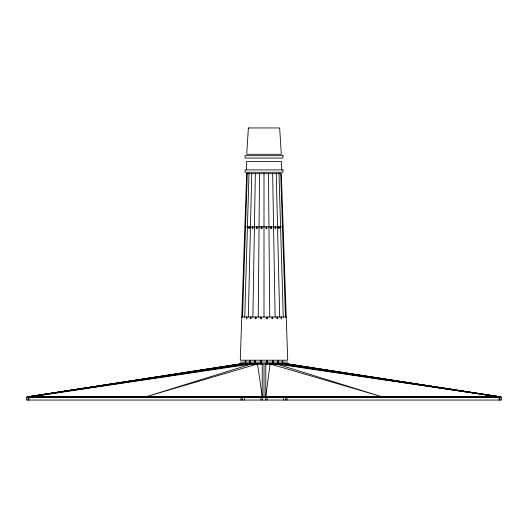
<?xml version="1.0" encoding="UTF-8"?>
<svg xmlns="http://www.w3.org/2000/svg" width="528" height="528" viewBox="0 0 528 528"><rect width="100%" height="100%" fill="white"/><g stroke="black" fill="none" stroke-linecap="round" stroke-linejoin="round"><path stroke-width="0.79" d="M258.245 317.038L259.519 173.653M252.879 317.038L255.341 173.653M248.279 317.038L251.757 173.653M244.741 317.038L249.005 173.653M242.524 317.038L247.276 173.653M496.782 397.023L496.782 396.548L275.86 363.865L270.138 363.865L265.782 396.548L496.782 396.548L501.6 397.498L501.6 400.052L26.4 400.052L26.4 397.498L27.192 396.911L243.461 363.865L287.483 363.865L499.211 396.792M26.4 397.498L252.14 363.865L257.862 363.865L146.718 396.548L251.552 363.99L262.218 364.049M28.789 396.792L240.517 363.865L243.461 363.865L241.091 363.865L29.548 396.548L29.548 397.023M29.944 396.548L239.956 364.049L245.672 363.997M27.192 397.386L27.192 396.911L246.503 363.871M28.03 396.911L247.236 363.884M248.173 363.871L28.862 396.911L28.862 397.386L262.218 397.386M265.782 364.049L280.658 363.997M282.328 363.997L288.658 364.049L288.658 364.478L288.044 364.478L288.044 364.049L284.539 363.865L500.808 396.911L501.6 397.498M244.86 226.908L283.14 226.908M252.806 228.175L252.311 228.175L252.311 226.908L252.245 228.571L252.813 228.571L252.806 226.908M257.096 228.175L256.522 228.175L256.522 226.908L256.456 228.571L257.123 228.571L257.096 226.908M266.145 228.175L266.759 228.175M271.478 228.175L270.904 228.175L270.904 226.908M275.194 228.175L275.689 228.175L275.689 226.908L275.755 228.571L275.18 228.571L275.18 226.908M241.765 317.038L286.235 317.038M250.939 318.298L250.444 318.298L250.444 317.038M255.347 318.298L255.922 318.298L255.922 317.038L255.948 318.701L255.288 318.701L255.347 317.038M260.839 318.298L261.452 318.298M266.541 318.298L267.161 318.298M272.072 318.298L272.653 318.298M277.055 318.298L277.55 318.298L277.55 317.038M240.28 362.102L287.72 362.102M250.114 363.363L249.619 363.363L249.619 362.102M255.42 363.363L254.846 363.363L254.846 362.102M266.772 363.363L267.392 363.363M273.24 363.363L272.659 363.363L272.659 362.102M277.959 363.363L278.454 363.363L278.454 362.102M245.87 363.766L245.302 363.766L245.302 360.446L245.738 360.446L245.738 363.766M250.556 363.766L249.553 363.766L249.553 360.446L250.12 360.446L250.12 363.766M255.724 363.766L254.78 363.766L254.78 360.446L255.446 360.446L255.446 363.766M272.362 363.766L273.299 363.766L273.299 360.446L272.633 360.446L272.633 363.766M277.51 363.766L278.52 363.766L278.52 360.446L277.946 360.446L277.946 363.766M282.183 363.766L282.751 363.766L282.751 360.446L282.315 360.446L282.315 363.766M247.342 363.997L251.552 363.99M498.056 396.548L288.044 364.049L498.452 396.548L498.452 397.023M27.192 396.911L500.808 396.911L500.808 397.386M265.782 397.386L499.138 397.386L499.138 396.911L279.827 363.871M262.218 397.498L265.782 397.498M500.808 396.911L280.764 363.884L499.97 396.911M270.442 364.049L381.282 396.548L276.448 363.99M257.558 364.049L262.218 396.548L31.218 396.548L31.218 397.023M280.724 173.653L285.476 317.038M278.995 173.653L283.259 317.038M276.243 173.653L279.721 317.038M272.659 173.653L275.121 317.038M268.481 173.653L269.755 317.038M499.996 396.911L499.996 397.386M499.93 397.498L499.93 400.052M499.092 397.498L499.092 400.052M497.653 396.548L497.653 397.023M286.909 397.624L286.909 400.052M285.754 397.624L285.754 400.052M283.503 397.624L283.503 400.052M281.629 169.891L281.629 161.594L246.371 161.594L246.371 169.891M281.596 317.038L281.596 318.701L281.16 318.701L281.16 317.038M279.167 226.908L279.167 228.571L278.725 228.571L278.725 226.908M277.622 317.038L277.622 318.701L277.048 318.701L277.055 317.038M272.653 317.038L272.712 318.701L272.052 318.701L272.072 317.038M271.478 226.908L271.537 228.571L270.877 228.571L270.877 226.908M267.161 317.038L267.214 318.701L266.501 318.701L266.501 317.038M267.069 397.624L267.069 400.052M266.759 226.908L266.812 228.571L266.099 228.571L266.099 226.908M265.782 363.865L265.782 400.052M264 173.653L264 317.038M264 363.904L264 396.911M262.218 363.865L262.218 400.052M261.499 317.038L261.499 318.701L260.786 318.701L260.786 317.038M261.235 226.908L261.235 228.175L261.855 228.175L261.855 226.908L261.895 228.571L261.182 228.571L261.182 226.908M261.314 362.102L261.314 363.363L260.693 363.363L260.693 362.102M260.931 397.624L260.931 400.052M250.939 317.038L250.952 318.701L250.378 318.701L250.378 317.038M249.269 226.908L249.269 228.571L248.833 228.571L248.833 226.908M246.84 317.038L246.84 318.701L246.404 318.701L246.404 317.038M244.497 397.624L244.497 400.052M242.246 397.624L242.246 400.052M241.091 397.624L241.091 400.052M30.347 396.548L30.347 397.023M28.908 397.498L28.908 400.052M28.07 397.498L28.07 400.052M28.004 396.911L28.004 397.386M246.688 173.653L240.28 360.202L287.72 360.202L281.312 173.653L246.688 173.653M248.384 127.948L246.695 154.275L281.312 154.275L279.662 127.948L248.384 127.948M282.975 155.661L245.025 155.661L245.025 158.037L282.975 158.037L282.975 155.661M282.975 169.891L245.025 169.891L245.025 172.267L282.975 172.267L282.975 169.891M261.353 360.446L260.641 360.446L260.641 363.766L261.353 363.766L261.353 360.446M267.445 360.446L266.732 360.446L266.732 363.766L267.445 363.766L267.445 360.446M239.956 364.049L239.342 364.049L239.342 364.478L239.956 364.478L239.956 364.049"/></g></svg>
